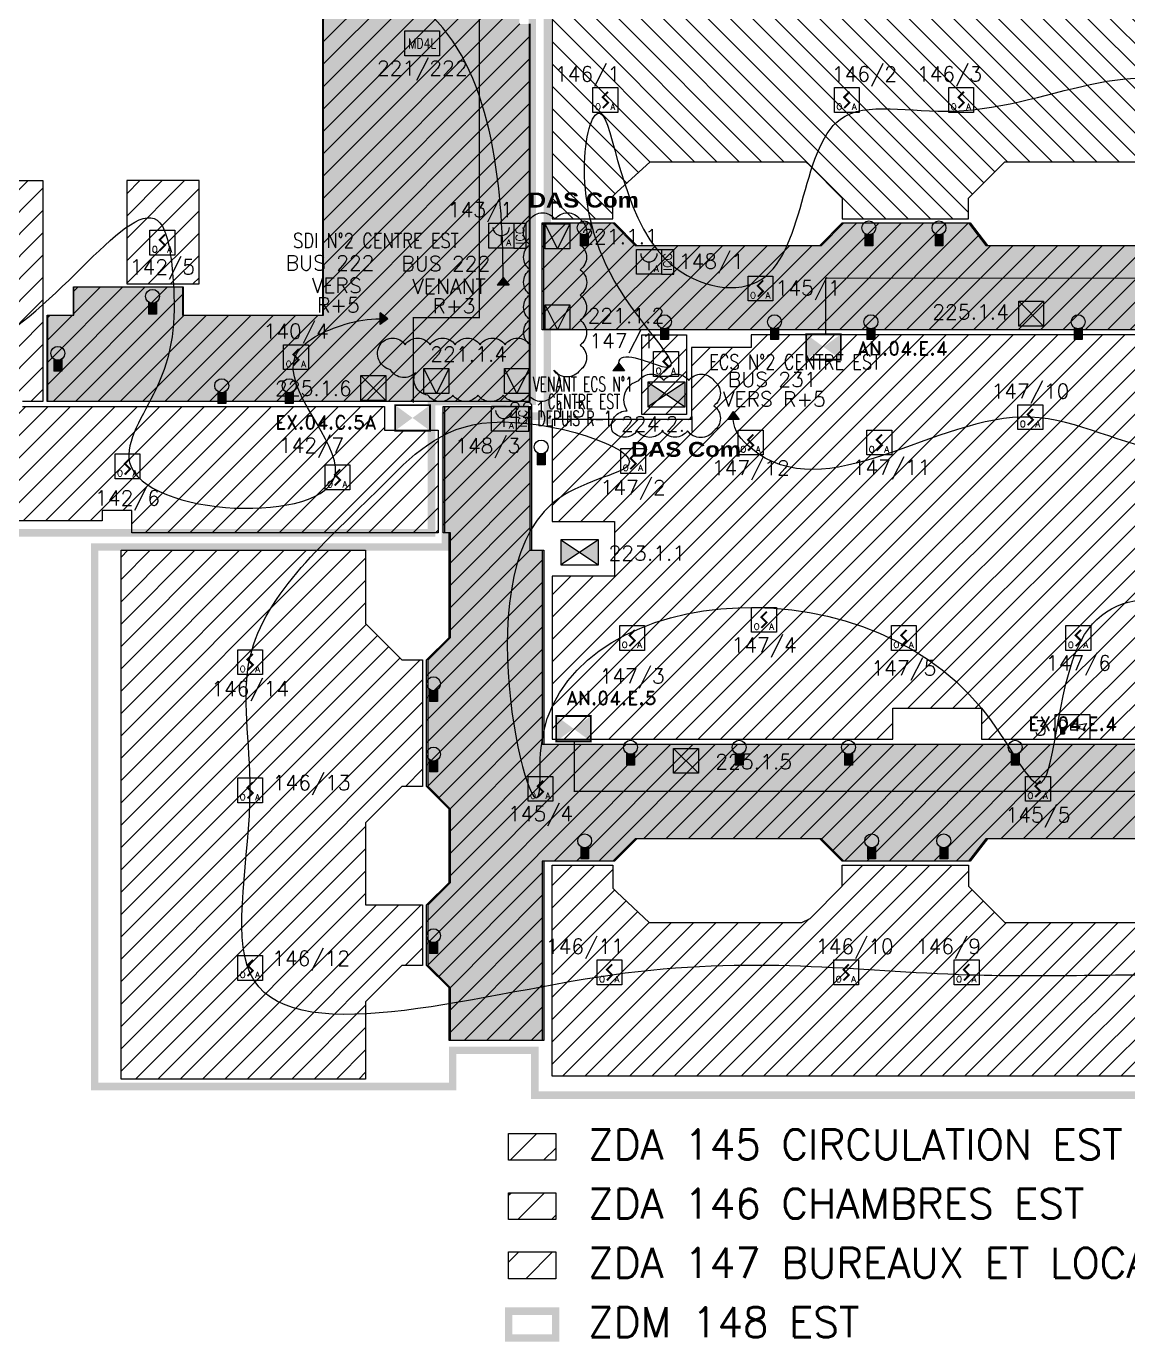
# Model space of a CAD drawing. Header units: millimetres. Extents: x 151.8 to 229.6, y -5.1 to 75.2.
# Drawn here: x 171.89 to 194.03, y -5.13 to 21.3 of the extents above; entities that cross this region are included whole.
import ezdxf
from ezdxf.enums import TextEntityAlignment as Align

# ---------------------------------------------------------------- set-up
doc = ezdxf.new("R2010")
doc.units = ezdxf.units.MM
doc.linetypes.add('CONTINU', pattern=[0])
doc.linetypes.add('SLD', pattern=[0])
for name, color, linetype in [('ATEIS MISE EN SECURITE', 7, 'Continuous'), ('ATEIS ZONES MES', 7, 'Continuous'), ('JCC-ADRESSAGE', 6, 'Continuous'), ('JCC-ALARME GENERALE SELECTIVE', 3, 'Continuous'), ('JCC-CCF', 6, 'Continuous'), ('JCC-DECLENCHEUR MANUEL AVEC ISOLATEUR', 5, 'Continuous'), ('JCC-ELEMENT DEPORTE_4 L DAS', 1, 'Continuous'), ('JCC-FILERIE SDI', 6, 'Continuous'), ('JCC-INDICATEUR ACTION', 1, 'Continuous'), ('JCC-LOCAUX', 4, 'Continuous'), ('JCC-OPTIQUE_A', 1, 'Continuous'), ('JCC-REPETITEUR ALARME', 1, 'Continuous'), ('JCC-UAE-SDI', 7, 'Continuous'), ('JCC-VENTOUSE_PCF', 1, 'Continuous'), ('JCC-ZONING ZDA-ZDM', 5, 'Continuous')]:
    doc.layers.add(name, color=color, linetype=linetype)
doc.layers.add('JCC-MD4L', color=1, linetype='Continuous', lineweight=0)
doc.styles.add('ARIAL', font='')
doc.styles.add('HELVL', font='ROMAND.SHX')
doc.styles.add('LOCAUX', font='romans.shx', dxfattribs={"width": 0.75})
doc.styles.get("Standard").update_dxf_attribs({"font": 'romans.shx'})
doc.styles.add('TEXTE', font='romans.shx')
doc.styles.get('ARIAL').set_extended_font_data('Arial Black')
pattern_1 = [(45, (160.01147, 0), (-0.2245064, 0.2245064), [])]
pattern_2 = [(45, (136.99596, -38.6905), (-0.3367596, 0.3367596), [])]

# ---------------------------------------------------------------- blocks, each defined once
blk = doc.blocks.new('optique_a')
at = {"layer": 'JCC-OPTIQUE_A', "color": 0}
blk.add_lwpolyline([(-2.5, 2.5), (2.5, 2.5), (2.5, -2.5), (-2.5, -2.5)], close=True, dxfattribs=at)
at = {"layer": 'JCC-OPTIQUE_A', "color": 0, "const_width": 0.385}
blk.add_lwpolyline([(0.54, 1.63), (-0.54, 0.54), (0.54, -0.54), (-0.54, -1.63)], dxfattribs=at)
at = {"layer": 'JCC-ADRESSAGE', "style": 'TEXTE'}
blk.add_attdef('ADRESSE', text='', height=3, dxfattribs=at).set_placement((0, 5), align=Align.MIDDLE)
at = {"layer": 'JCC-LOCAUX', "style": 'LOCAUX', "width": 0.85, "flags": 8}
for p in [(0, 13.75), (0, 11.25), (0, 8.75)]:
    blk.add_attdef('PIECE', text='', height=1.75, dxfattribs=at).set_placement(p, align=Align.MIDDLE)
at = {"layer": 'JCC-OPTIQUE_A', "color": 0}
for s, p in [('O', (-1.5, -2)), ('A', (1.5, -2))]:
    blk.add_text(s, height=1.25, dxfattribs=at).set_placement(p, align=Align.CENTER)
blk = doc.blocks.new('alarme générale selective')
at = {"layer": 'JCC-ALARME GENERALE SELECTIVE', "color": 0}
for p, q in [((2.5, -2.5), (-2.5, 2.5)), ((-2.5, -2.5), (2.5, 2.5))]:
    blk.add_line(p, q, dxfattribs=at)
blk.add_lwpolyline([(-2.5, 2.5), (2.5, 2.5), (2.5, -2.5), (-2.5, -2.5)], close=True, dxfattribs=at)
at = {"layer": 'JCC-ADRESSAGE', "style": 'TEXTE'}
blk.add_attdef('ADRESSE', text='', height=3, dxfattribs=at).set_placement((0, 5), align=Align.MIDDLE)
at = {"layer": 'JCC-LOCAUX', "style": 'LOCAUX', "width": 0.85, "flags": 8}
for p in [(0, 13.75), (0, 11.25), (0, 8.75)]:
    blk.add_attdef('PIECE', text='', height=1.75, dxfattribs=at).set_placement(p, align=Align.MIDDLE)
blk = doc.blocks.new('déclencheur manuel avec isolateur')
at = {"layer": 'JCC-DECLENCHEUR MANUEL AVEC ISOLATEUR', "color": 0}
for p, q in [((2.5, 2.5), (5.02, 2.5)), ((5.02, -2.5), (5.02, 2.5)), ((0, 0), (0, -1.66)), ((2.5, -2.5), (5.02, -2.5))]:
    blk.add_line(p, q, dxfattribs=at)
blk.add_lwpolyline([(-2.5, 2.5), (2.5, 2.5), (2.5, -2.5), (-2.5, -2.5)], close=True, dxfattribs=at)
blk.add_arc((0, 1.66), 1.66, 180, 0, dxfattribs=at)
at = {"layer": 'JCC-ADRESSAGE', "style": 'TEXTE'}
blk.add_attdef('ADRESSE', text='', height=3, dxfattribs=at).set_placement((0, 5), align=Align.MIDDLE)
at = {"layer": 'JCC-DECLENCHEUR MANUEL AVEC ISOLATEUR', "color": 0}
blk.add_text('ICC', height=1.668, rotation=90, dxfattribs=at).set_placement((3.76, 0), align=Align.MIDDLE_CENTER)
blk.add_text('A', height=1.25, dxfattribs=at).set_placement((1.5, -2), align=Align.CENTER)
at = {"layer": 'JCC-LOCAUX', "style": 'LOCAUX', "width": 0.85, "flags": 8}
for p in [(0, 13.75), (0, 11.25), (0, 8.75)]:
    blk.add_attdef('PIECE', text='', height=1.75, dxfattribs=at).set_placement(p, align=Align.MIDDLE)
blk = doc.blocks.new('clapet coupe feu_Réarm élect')
at = {"layer": 'JCC-CCF'}
h = blk.add_hatch(color=0, dxfattribs=at)
h.paths.add_polyline_path([(-3.76, 2.5), (-3.76, -2.5), (0, 0)])
h.paths.add_polyline_path([(3.76, 2.5), (0, 0), (3.76, -2.5)])
at = {"layer": 'JCC-CCF', "color": 0}
for p, q in [((3.76, 2.5), (-3.76, -2.5)), ((-3.76, 2.5), (3.76, -2.5))]:
    blk.add_line(p, q, dxfattribs=at)
blk.add_lwpolyline([(3.76, 2.5), (-3.76, 2.5), (-3.76, -2.5), (3.76, -2.5)], close=True, dxfattribs=at)
at = {"layer": 'JCC-ADRESSAGE', "style": 'TEXTE'}
blk.add_attdef('ADRESSE', text='', height=3, dxfattribs=at).set_placement((0, 5), align=Align.MIDDLE)
at = {"layer": 'JCC-LOCAUX', "style": 'LOCAUX', "width": 0.85, "flags": 8}
for p in [(0, 13.75), (0, 11.25), (0, 8.75)]:
    blk.add_attdef('PIECE', text='', height=1.75, dxfattribs=at).set_placement(p, align=Align.MIDDLE)
blk = doc.blocks.new('ventouse PCF')
at = {"layer": 'JCC-VENTOUSE_PCF'}
blk.add_hatch(color=0, dxfattribs=at).paths.add_polyline_path([(0, -2.5), (2.5, 2.5), (-2.5, 2.5)])
at = {"layer": 'JCC-VENTOUSE_PCF', "color": 0}
for p, q in [((0, -2.5), (-2.5, 2.5)), ((2.5, 2.5), (0, -2.5))]:
    blk.add_line(p, q, dxfattribs=at)
blk.add_lwpolyline([(-2.5, 2.5), (2.5, 2.5), (2.5, -2.5), (-2.5, -2.5)], close=True, dxfattribs=at)
at = {"layer": 'JCC-ADRESSAGE', "style": 'TEXTE'}
blk.add_attdef('ADRESSE', text='', height=3, dxfattribs=at).set_placement((0, 5), align=Align.MIDDLE)
at = {"layer": 'JCC-LOCAUX', "style": 'LOCAUX', "width": 0.85, "flags": 8}
for p in [(0, 13.75), (0, 11.25), (0, 8.75)]:
    blk.add_attdef('PIECE', text='', height=1.75, dxfattribs=at).set_placement(p, align=Align.MIDDLE)
blk = doc.blocks.new('indicateur action')
at = {"layer": 'JCC-INDICATEUR ACTION'}
blk.add_hatch(color=0, dxfattribs=at).paths.add_polyline_path([(0.8, -0.05, -0.315344), (-0.8, -0.05), (-0.8, -2.5), (0.8, -2.5)])
at = {"layer": 'JCC-INDICATEUR ACTION', "color": 0}
for p, q in [((-0.8, -0.05), (-0.8, -2.5)), ((0.8, -2.5), (-0.8, -2.5)), ((0.8, -0.05), (0.8, -2.5))]:
    blk.add_line(p, q, dxfattribs=at)
blk.add_circle((0, 1.1), 1.4, dxfattribs=at)
at = {"layer": 'JCC-ADRESSAGE', "style": 'TEXTE'}
blk.add_attdef('ADRESSE', text='', height=3, dxfattribs=at).set_placement((0, 5), align=Align.MIDDLE)
at = {"layer": 'JCC-LOCAUX', "lineweight": 0, "style": 'LOCAUX', "width": 0.75, "flags": 8}
for p in [(0, 13.75), (0, 11.25), (0, 8.75)]:
    blk.add_attdef('PIECE', text='', height=1.75, dxfattribs=at).set_placement(p, align=Align.MIDDLE)
blk = doc.blocks.new('répétiteur alarme')
at = {"layer": 'JCC-REPETITEUR ALARME'}
blk.add_hatch(color=0, dxfattribs=at).paths.add_polyline_path([(-1.6, -0.09, -0.267949), (-2.4, -0.09), (-2.4, -1.4), (-1.6, -1.4)])
at = {"layer": 'JCC-REPETITEUR ALARME', "color": 0}
for p, q in [((0.94, 0.32), (2.8, 0.65)), ((2.8, 0.65), (2.15, -0.53)), ((-2.4, -0.09), (-2.4, -1.4)), ((-2.4, -1.4), (-1.6, -1.4)), ((-1.6, -0.09), (-1.6, -1.4)), ((2.15, -0.53), (0.94, -0.32))]:
    blk.add_line(p, q, dxfattribs=at)
for points in [[(-3.5, 2.5), (3.5, 2.5), (3.5, -2.5), (-3.5, -2.5)], [(-0.34, 0.64), (0.94, 0.64), (0.94, -0.64), (-0.34, -0.64)]]:
    blk.add_lwpolyline(points, close=True, dxfattribs=at)
blk.add_circle((-2, 0.6), 0.8, dxfattribs=at)
at = {"layer": 'JCC-ADRESSAGE', "style": 'TEXTE'}
blk.add_attdef('ADRESSE', text='', height=3, dxfattribs=at).set_placement((0, 5), align=Align.MIDDLE)
at = {"layer": 'JCC-LOCAUX', "style": 'LOCAUX', "width": 0.85, "flags": 8}
for p in [(0, 13.75), (0, 11.25), (0, 8.75)]:
    blk.add_attdef('PIECE', text='', height=1.75, dxfattribs=at).set_placement(p, align=Align.MIDDLE)
blk = doc.blocks.new('MD4L')
at = {"layer": 'JCC-ELEMENT DEPORTE_4 L DAS', "color": 0}
blk.add_lwpolyline([(-3.5, 2.5), (3.5, 2.5), (3.5, -2.5), (-3.5, -2.5)], close=True, dxfattribs=at)
at = {"layer": 'JCC-ADRESSAGE', "style": 'TEXTE'}
blk.add_attdef('ADRESSE', text='', height=3, dxfattribs=at).set_placement((0, 5), align=Align.MIDDLE)
at = {"layer": 'JCC-ELEMENT DEPORTE_4 L DAS', "color": 0, "width": 0.8}
blk.add_text('MD4L', height=2, dxfattribs=at).set_placement((0, 0), align=Align.MIDDLE_CENTER)
blk = doc.blocks.new("VOLETS D'AMENEE D'AIR DESENFUMAGE")
at = {"color": 3, "linetype": 'SLD', "const_width": 0.373}
blk.add_lwpolyline([(0, 5.12), (0, 0), (6.97, 0), (6.97, 5.12)], close=True, dxfattribs=at)
at = {"color": 3, "linetype": 'SLD'}
blk.add_solid([(0, 5.12), (0, 0), (6.97, 0), (6.97, 5.12)], dxfattribs=at)
blk = doc.blocks.new("VOLETS D'EXTRACTION DE DESENFUMAGE")
at = {"color": 1, "linetype": 'SLD', "const_width": 0.373}
blk.add_lwpolyline([(0, 5.12), (0, 0), (6.97, 0), (6.97, 5.12)], close=True, dxfattribs=at)
at = {"color": 1, "linetype": 'SLD'}
blk.add_solid([(0, 5.12), (0, 0), (6.97, 0), (6.97, 5.12)], dxfattribs=at)

msp = doc.modelspace()

# ---------------------------------------------------------------- hatches: boundary and pattern name
at = {"layer": 'ATEIS ZONES MES'}
h = msp.add_hatch(dxfattribs=at)
h.set_pattern_fill('DOTS', color=1, scale=0.1, style=0)
h.set_pattern_definition([(0, (187.08131, 0), (0.079375, 0.15875), [0, -0.15875])])
h.paths.add_polyline_path([(165.66, 24.831), (167.4, 24.831), (167.4, 24.827), (167.5, 24.827), (167.5, 25.2), (170.92, 25.2), (175.194, 25.2), (175.194, 25.45), (176.744, 25.45), (177.318, 25.45), (181.425, 25.45), (181.425, 25.25), (181.9, 25.25), (181.9, 25.375), (181.972, 25.375), (181.97, 22.05), (181.8, 22.05), (181.8, 21.35), (182, 21.35), (182, 16.775), (182, 13.765), (172.31, 13.765), (172.31, 15.5), (172.835, 15.5), (172.835, 16.065), (175.027, 16.065), (175.03, 16.065), (175.03, 15.5), (177.85, 15.5), (177.85, 21.6), (167.35, 21.6), (167.364, 18.351), (167.364, 17.969), (167.864, 17.969), (167.864, 16.544), (165.314, 16.544), (165.314, 18.22), (165.674, 18.22)])
h = msp.add_hatch(dxfattribs=at)
h.set_pattern_fill('DOTS', color=3, scale=0.1, style=0)
h.set_pattern_definition([(0, (106.55161, 0), (0.079375, 0.15875), [0, -0.15875])])
h.paths.add_polyline_path([(202.094, 18.145), (202.024, 18.145), (202.024, 10.784), (204.387, 10.785), (204.387, 9.105), (204.387, 9.075), (204.227, 9.075), (203.764, 8.575), (202.094, 8.575), (202.094, 4.575), (200.494, 4.575), (200.494, 4.975), (198.513, 4.975), (198.063, 4.525), (195.524, 4.525), (195.074, 4.975), (191.214, 4.975), (190.864, 4.525), (188.324, 4.525), (187.874, 4.975), (184.164, 4.975), (183.714, 4.525), (182.294, 4.525), (182.294, 0.925), (180.419, 0.925), (180.419, 1.98), (179.969, 2.43), (179.969, 3.65), (180.419, 4.1), (180.419, 5.575), (179.969, 6.03), (179.969, 8.57), (180.419, 9.02), (180.419, 11.125), (180.304, 11.125), (180.304, 13.665), (182.044, 13.665), (182.044, 10.775), (182.294, 10.775), (182.294, 6.875), (200.044, 6.875), (200.044, 15.2), (182.294, 15.2), (182.294, 17.35), (183.714, 17.35), (184.164, 16.9), (187.874, 16.9), (188.324, 17.35), (190.864, 17.35), (191.214, 16.9), (195.074, 16.9), (195.524, 17.35), (198.064, 17.35), (198.514, 16.9), (200.394, 16.9), (200.394, 20.325), (200.494, 20.325), (200.494, 20.775), (202.094, 20.775)])
at = {"layer": 'JCC-FILERIE SDI'}
for color, points in [(3, [(181.474, 16.256), (181.356, 16.1), (181.592, 16.1)]), (3, [(179.156, 15.425), (179, 15.543), (179, 15.307)]), (5, [(183.798, 14.533), (183.68, 14.377), (183.916, 14.377)]), (5, [(186.101, 13.559), (185.983, 13.402), (186.219, 13.402)])]:
    msp.add_hatch(color=color, dxfattribs=at).paths.add_polyline_path(points)
at = {"layer": 'JCC-ZONING ZDA-ZDM'}
h = msp.add_hatch(dxfattribs=at)
h.set_pattern_fill('ANSI31', color=201, scale=0.1, style=0)
h.set_pattern_definition(pattern_1)
edge = h.paths.add_edge_path()
edge.add_line((160.516, 25.376), (160.561, 25.376))
edge.add_line((160.561, 25.376), (160.561, 25.25))
edge.add_line((160.561, 25.25), (161.061, 25.25))
edge.add_line((161.061, 25.25), (161.061, 25.45))
edge.add_line((161.061, 25.45), (165.571, 25.45))
edge.add_line((165.571, 25.45), (165.571, 23.03))
edge.add_line((165.571, 23.03), (165.091, 23.03))
edge.add_line((165.091, 23.03), (165.091, 21.85))
edge.add_line((165.091, 21.85), (165.191, 21.85))
edge.add_line((165.191, 21.85), (165.191, 21.035))
edge.add_line((165.191, 21.035), (165.571, 21.035))
edge.add_line((165.571, 21.035), (165.571, 18.22))
edge.add_line((165.571, 18.22), (165.214, 18.22))
edge.add_line((165.214, 18.22), (165.214, 16.444))
edge.add_line((165.214, 16.444), (167.964, 16.444))
edge.add_line((167.964, 16.444), (167.961, 18.2))
edge.add_line((167.961, 18.2), (172.222, 18.2))
edge.add_line((172.222, 18.2), (172.222, 13.765))
edge.add_line((172.222, 13.765), (171.811, 13.765))
edge.add_line((171.811, 13.765), (171.811, 13.665))
edge.add_line((171.811, 13.665), (179.091, 13.665))
edge.add_line((179.091, 13.665), (179.091, 13.185))
edge.add_line((179.091, 13.185), (180.171, 13.185))
edge.add_line((180.171, 13.185), (180.171, 11.125))
edge.add_line((180.171, 11.125), (174.012, 11.125))
edge.add_line((174.012, 11.125), (174.012, 11.129))
edge.add_line((174.012, 11.129), (174.012, 11.575))
edge.add_line((174.012, 11.575), (173.411, 11.575))
edge.add_line((173.411, 11.575), (173.411, 11.363))
edge.add_line((173.411, 11.363), (166.411, 11.363))
edge.add_line((166.411, 11.363), (166.411, 11.65))
edge.add_line((166.411, 11.65), (166.211, 11.65))
edge.add_line((166.211, 11.65), (166.165, 11.65))
edge.add_line((166.165, 11.65), (164.462, 11.65))
edge.add_line((164.462, 11.65), (164.462, 11.25))
edge.add_line((164.462, 11.25), (160.516, 11.25))
edge.add_line((160.516, 11.25), (160.516, 25.376))
h = msp.add_hatch(dxfattribs=at)
h.set_pattern_fill('ANSI31', color=113, scale=0.1, style=0)
h.set_pattern_definition(pattern_1)
h.paths.add_polyline_path([(165.671, 24.831), (167.411, 24.831), (167.411, 24.827), (167.511, 24.827), (167.511, 25.2), (170.931, 25.2), (175.206, 25.2), (175.206, 25.45), (176.756, 25.45), (177.329, 25.45), (181.436, 25.45), (181.436, 25.25), (181.911, 25.25), (181.911, 25.375), (181.984, 25.375), (181.981, 22.05), (181.811, 22.05), (181.811, 21.35), (182.011, 21.35), (182.011, 16.775), (182.011, 13.765), (172.322, 13.765), (172.322, 15.5), (172.847, 15.5), (172.847, 16.065), (175.039, 16.065), (175.041, 16.065), (175.041, 15.5), (177.861, 15.5), (177.861, 21.6), (167.361, 21.6), (167.364, 17.969), (167.864, 17.969), (167.864, 16.544), (165.314, 16.544), (165.314, 18.22), (165.674, 18.22)])
h = msp.add_hatch(dxfattribs=at)
h.set_pattern_fill('ANSI31', color=174, scale=0.1, angle=180, style=0)
h.set_pattern_definition([(315, (160.02695, 21.875), (-0.2245064, -0.2245064), [])])
h.paths.add_polyline_path([(182.521, 17.43), (183.681, 17.43), (183.681, 17.888), (183.763, 17.97), (184.427, 18.58), (187.562, 18.58), (187.644, 18.498), (188.292, 17.85), (188.292, 17.43), (190.831, 17.43), (190.831, 17.85), (191.561, 18.58), (194.762, 18.58), (195.492, 17.85), (195.492, 17.43), (198.031, 17.43), (198.031, 17.85), (198.761, 18.58), (200.261, 18.58), (200.261, 21.67), (182.461, 21.67), (182.461, 17.43)])
h = msp.add_hatch(dxfattribs=at)
h.set_pattern_fill('ANSI31', color=11, scale=0.1, style=0)
h.set_pattern_definition(pattern_1)
h.paths.add_polyline_path([(202.061, 18.145), (201.991, 18.145), (201.991, 10.784), (204.355, 10.785), (204.355, 9.105), (204.355, 9.075), (204.195, 9.075), (203.731, 8.575), (202.061, 8.575), (202.061, 4.575), (200.461, 4.575), (200.461, 4.975), (198.481, 4.975), (198.031, 4.525), (195.492, 4.525), (195.042, 4.975), (191.181, 4.975), (190.831, 4.525), (188.292, 4.525), (187.842, 4.975), (184.131, 4.975), (183.681, 4.525), (182.262, 4.525), (182.261, 0.925), (180.386, 0.925), (180.386, 1.98), (179.936, 2.43), (179.936, 3.65), (180.386, 4.1), (180.386, 5.575), (179.936, 6.03), (179.936, 8.57), (180.386, 9.02), (180.386, 11.125), (180.271, 11.125), (180.271, 13.665), (182.011, 13.665), (182.011, 10.775), (182.261, 10.775), (182.261, 6.875), (200.012, 6.875), (200.012, 15.2), (182.261, 15.2), (182.261, 17.35), (183.681, 17.35), (184.131, 16.9), (187.842, 16.9), (188.292, 17.35), (190.831, 17.35), (191.181, 16.9), (195.042, 16.9), (195.492, 17.35), (198.031, 17.35), (198.481, 16.9), (200.361, 16.9), (200.361, 20.325), (200.461, 20.325), (200.461, 20.775), (202.061, 20.775)])
h = msp.add_hatch(dxfattribs=at)
h.set_pattern_fill('ANSI31', color=201, scale=0.1, style=0)
h.set_pattern_definition(pattern_1)
h.paths.add_polyline_path([(173.906, 16.125), (175.361, 16.125), (175.361, 18.2), (173.906, 18.2)])
h = msp.add_hatch(dxfattribs=at)
h.set_pattern_fill('ANSI31', color=3, scale=0.1, style=0)
h.set_pattern_definition(pattern_1)
h.paths.add_polyline_path([(182.461, 6.975), (189.311, 6.975), (189.311, 7.6), (191.091, 7.6), (191.091, 6.975), (194.812, 6.975), (194.812, 7.555), (196.511, 7.555), (196.511, 7.6), (197.011, 7.6), (197.011, 6.975), (199.912, 6.975), (199.912, 15.1), (197.411, 15.1), (197.411, 11.35), (195.911, 11.35), (195.911, 15.1), (186.461, 15.1), (186.461, 14.85), (185.261, 14.85), (185.261, 13.4), (182.461, 13.4), (182.461, 11.35), (183.711, 11.35), (183.711, 11.25), (183.711, 10.25), (182.461, 10.25)])
h = msp.add_hatch(dxfattribs=at)
h.set_pattern_fill('ANSI31', color=3, scale=0.1, style=0)
h.set_pattern_definition(pattern_1)
h.paths.add_polyline_path([(185.161, 15.1), (185.161, 13.5), (184.262, 13.5), (184.262, 15.1)])
h = msp.add_hatch(dxfattribs=at)
h.set_pattern_fill('ANSI31', color=174, scale=0.1, style=0)
h.set_pattern_definition(pattern_1)
h.paths.add_polyline_path([(173.792, 10.775), (178.706, 10.775), (178.706, 9.3), (179.436, 8.57), (179.856, 8.57), (179.856, 6.03), (179.436, 6.03), (179.354, 5.948), (178.706, 5.3), (178.706, 3.75), (178.706, 3.65), (179.856, 3.65), (179.856, 2.43), (179.436, 2.43), (178.706, 1.7), (178.706, 0.15), (173.792, 0.15)])
h = msp.add_hatch(dxfattribs=at)
h.set_pattern_fill('ANSI31', color=174, scale=0.1, style=0)
h.set_pattern_definition(pattern_1)
h.paths.add_polyline_path([(182.505, 4.445), (183.681, 4.445), (183.681, 3.987), (183.763, 3.905), (184.411, 3.295), (187.481, 3.295), (187.644, 3.377), (188.292, 4.025), (188.292, 4.445), (190.831, 4.445), (190.831, 4.025), (191.561, 3.295), (194.762, 3.295), (195.492, 4.025), (195.492, 4.445), (198.031, 4.445), (198.031, 4.025), (198.761, 3.295), (200.261, 3.295), (200.262, 0.205), (182.461, 0.205), (182.462, 4.445)])
h = msp.add_hatch(dxfattribs=at)
h.set_pattern_fill('ANSI31', color=11, scale=0.15, style=0)
h.set_pattern_definition(pattern_2)
h.paths.add_polyline_path([(181.585, -0.944), (182.531, -0.944), (182.531, -1.482), (181.585, -1.482)])
h = msp.add_hatch(dxfattribs=at)
h.set_pattern_fill('ANSI31', color=184, scale=0.15, style=0)
h.set_pattern_definition(pattern_2)
h.paths.add_polyline_path([(181.585, -2.135), (182.531, -2.135), (182.531, -2.672), (181.585, -2.672)])
h = msp.add_hatch(dxfattribs=at)
h.set_pattern_fill('ANSI31', color=3, scale=0.15, style=0)
h.set_pattern_definition(pattern_2)
h.paths.add_polyline_path([(181.585, -3.325), (182.531, -3.325), (182.531, -3.862), (181.585, -3.862)])

# ---------------------------------------------------------------- linework, layer by layer
at = {"layer": 'ATEIS MISE EN SECURITE', "color": 3, "linetype": 'CONTINU', "const_width": 0.025}
for points in [[(181.403, 23.537), (180.997, 23.537), (180.997, 15.446), (179.667, 15.446), (179.667, 13.742)], [(187.956, 15.107), (187.956, 16.241), (200.725, 16.241), (200.725, 17.94), (204.004, 17.94)], [(194.358, 6.929), (194.358, 5.928), (182.905, 5.928), (182.905, 6.92)]]:
    msp.add_lwpolyline(points, dxfattribs=at)
at = {"layer": 'ATEIS ZONES MES', "color": 1}
msp.add_lwpolyline([(182, 21.35), (182, 16.775), (182, 13.765), (172.31, 13.765), (172.31, 15.5), (172.835, 15.5), (172.835, 16.065), (175.027, 16.065), (175.03, 16.065), (175.03, 15.5), (177.85, 15.5), (177.85, 21.6)], dxfattribs=at)
at = {"layer": 'ATEIS ZONES MES', "color": 3}
for points in [[(200.044, 15.2), (182.294, 15.2), (182.294, 17.35), (183.714, 17.35), (184.164, 16.9), (187.874, 16.9), (188.324, 17.35), (190.864, 17.35), (191.214, 16.9), (195.074, 16.9)], [(195.074, 4.975), (191.214, 4.975), (190.864, 4.525), (188.324, 4.525), (187.874, 4.975), (184.164, 4.975), (183.714, 4.525), (182.294, 4.525), (182.294, 0.925), (180.419, 0.925), (180.419, 1.98), (179.969, 2.43), (179.969, 3.65), (180.419, 4.1), (180.419, 5.575), (179.969, 6.03), (179.969, 8.57), (180.419, 9.02), (180.419, 11.125), (180.304, 11.125), (180.304, 13.665), (182.044, 13.665), (182.044, 10.775), (182.294, 10.775), (182.294, 6.875), (200.044, 6.875)]]:
    msp.add_lwpolyline(points, dxfattribs=at)
at = {"layer": 'JCC-CCF'}
for points in [[(179.002, 14.904, -0.520567), (179.504, 14.904, -0.520567), (180.006, 14.904, -0.520567), (180.509, 14.904, -0.520567), (181.011, 14.904, -0.520567), (181.514, 14.904, -0.520567), (182.016, 14.904, -0.520567), (182.016, 15.406, -0.520567), (182.016, 15.908, -0.520567), (182.016, 16.41, -0.520567), (182.016, 16.912, -0.520567), (182.016, 17.423, -0.520567), (182.518, 17.423, -0.520567), (183.021, 17.423, -0.520567), (183.021, 16.912, -0.520567), (183.021, 16.41, -0.520567), (183.021, 15.899, -0.520567), (183.021, 15.397, -0.520567), (183.021, 14.895, -0.520567), (183.021, 14.393, -0.520567), (182.491, 14.393, -0.520567), (182.491, 13.891, -0.520567), (181.989, 13.891, -0.520567), (181.477, 13.891, -0.520567), (180.966, 13.891, -0.520567), (180.463, 13.891, -0.520567), (179.961, 13.891, -0.520567), (179.714, 14.347, -0.520567), (179.212, 14.402, -0.520567)], [(184.201, 14.182, -0.520567), (184.704, 14.182, -0.520567), (185.207, 14.182, -0.520567), (185.71, 14.182, -0.520567), (185.71, 13.676, -0.520567), (185.71, 13.174, -0.520567), (185.181, 13.174, -0.520567), (184.678, 13.174, -0.520567), (184.168, 13.174, -0.520567), (183.666, 13.174, -0.520567), (183.97, 13.574, -0.520567)]]:
    msp.add_lwpolyline(points, format="xyb", close=True, dxfattribs=at)
at = {"layer": 'JCC-FILERIE SDI', "color": 3}
for p, q in [((181.474, 16.256), (181.356, 16.1)), ((181.474, 16.256), (181.356, 16.1)), ((181.474, 16.256), (181.592, 16.1)), ((181.474, 16.256), (181.592, 16.1)), ((181.592, 16.1), (181.356, 16.1)), ((181.592, 16.1), (181.356, 16.1)), ((179, 15.307), (179, 15.543)), ((179.156, 15.425), (179, 15.543)), ((179, 15.307), (179, 15.543)), ((179.156, 15.425), (179, 15.543)), ((179.156, 15.425), (179, 15.307)), ((179.156, 15.425), (179, 15.307))]:
    msp.add_line(p, q, dxfattribs=at)
at = {"layer": 'JCC-FILERIE SDI', "color": 5}
for p, q in [((183.798, 14.533), (183.68, 14.377)), ((183.798, 14.533), (183.68, 14.377)), ((183.916, 14.377), (183.68, 14.377)), ((183.916, 14.377), (183.68, 14.377)), ((183.798, 14.533), (183.916, 14.377)), ((183.798, 14.533), (183.916, 14.377)), ((186.101, 13.559), (185.983, 13.402)), ((186.101, 13.559), (185.983, 13.402)), ((186.101, 13.559), (186.219, 13.402)), ((186.101, 13.559), (186.219, 13.402)), ((186.219, 13.402), (185.983, 13.402)), ((186.219, 13.402), (185.983, 13.402))]:
    msp.add_line(p, q, dxfattribs=at)
at = {"layer": 'JCC-FILERIE SDI', "color": 3, "start_tangent": (0, 1), "end_tangent": (1, 0)}
msp.add_spline([(181.474, 16.256), (179.919, 21.614), (176.417, 22.445), (174.119, 22.685), (172.86, 24.691), (168.234, 22.76), (164.841, 23.866), (162.718, 23.757), (163.178, 22.773), (163.688, 21.85), (163.774, 21.25), (163.593, 20.105), (163.375, 16.081), (162.878, 14.594), (166.766, 13.805), (169.042, 14.572), (171.121, 14.922), (174.623, 17.284), (174.842, 16.19), (174.491, 14.003), (173.966, 12.538), (178.102, 12.319), (177.293, 14.659), (178.299, 15.315), (179, 15.425)], degree=3, dxfattribs=at)
at = {"layer": 'JCC-FILERIE SDI', "color": 5, "start_tangent": (0, 1), "end_tangent": (0, 1)}
msp.add_spline([(183.798, 14.533), (184.665, 14.469), (183.709, 16.191), (183.431, 19.551), (184.729, 16.632), (186.584, 16.168), (188.253, 19.435), (190.548, 19.597), (195.579, 19.597), (196.553, 16.122), (197.874, 19.551), (201.004, 17.419), (201.425, 13.542), (202.352, 10.553), (203.536, 6.054), (197.717, 2.255), (195.816, 2.231), (190.846, 2.238), (183.668, 2.238), (176.389, 2.273), (176.389, 5.95), (176.389, 8.634), (178.999, 12.027), (181.239, 13.344), (183.996, 12.489), (182.461, 11.712), (182.211, 6.003), (182.236, 6.805), (191.091, 7.6), (192.225, 6.089), (193.091, 8.957), (197.292, 8.95), (201.164, 7.467), (198.783, 12.754), (194.869, 12.76), (192.072, 13.449), (186.451, 12.829), (186.101, 13.402)], degree=3, dxfattribs=at)
at = {"layer": 'JCC-ZONING ZDA-ZDM', "color": 17, "const_width": 0.15}
msp.add_lwpolyline([(182.211, 25.283), (182.392, 25.283), (182.392, 22.225), (182.061, 22.225), (182.061, 13.765), (180.033, 13.761), (180.033, 11.125), (159.986, 11.125), (159.986, 25.3), (165.271, 25.3), (165.271, 24.64), (167.58, 24.64), (167.58, 25.067), (175.056, 25.057), (175.097, 25.057), (175.097, 25.283), (182.392, 25.283)], dxfattribs=at)
at = {"layer": 'JCC-ZONING ZDA-ZDM', "color": 1, "const_width": 0.15}
msp.add_lwpolyline([(182.361, 22.05), (182.361, 13.318), (182.361, 13.469), (180.311, 13.469), (180.311, 10.84), (173.261, 10.84), (173.261, 0), (180.461, 0), (180.461, 0.725), (182.111, 0.725), (182.111, -0.175), (200.311, -0.175)], dxfattribs=at)
at = {"layer": 'JCC-ZONING ZDA-ZDM', "color": 113}
msp.add_lwpolyline([(182.011, 21.35), (182.011, 16.775), (182.011, 13.765), (172.322, 13.765), (172.322, 15.5), (172.847, 15.5), (172.847, 16.065), (175.039, 16.065), (175.041, 16.065), (175.041, 15.5), (177.861, 15.5), (177.861, 21.6)], dxfattribs=at)
at = {"layer": 'JCC-ZONING ZDA-ZDM', "color": 174}
for points in [[(182.521, 17.43), (183.681, 17.43), (183.681, 17.888), (183.763, 17.97), (184.427, 18.58), (187.562, 18.58), (187.644, 18.498), (188.292, 17.85), (188.292, 17.43), (190.831, 17.43), (190.831, 17.85), (191.561, 18.58), (194.762, 18.58), (195.492, 17.85), (195.492, 17.43), (198.031, 17.43), (198.031, 17.85), (198.761, 18.58), (200.261, 18.58), (200.261, 21.67), (182.461, 21.67), (182.461, 17.43), (182.521, 17.43)], [(173.792, 10.775), (178.706, 10.775), (178.706, 9.3), (179.436, 8.57), (179.856, 8.57), (179.856, 6.03), (179.436, 6.03), (179.354, 5.948), (178.706, 5.3), (178.706, 3.75), (178.706, 3.65), (179.856, 3.65), (179.856, 2.43), (179.436, 2.43), (178.706, 1.7), (178.706, 0.15), (173.792, 0.15), (173.792, 10.775)], [(182.505, 4.445), (183.681, 4.445), (183.681, 3.987), (183.763, 3.905), (184.411, 3.295), (187.481, 3.295), (187.644, 3.377), (188.292, 4.025), (188.292, 4.445), (190.831, 4.445), (190.831, 4.025), (191.561, 3.295), (194.762, 3.295), (195.492, 4.025), (195.492, 4.445), (198.031, 4.445), (198.031, 4.025), (198.761, 3.295), (200.261, 3.295), (200.262, 0.205), (182.461, 0.205), (182.462, 4.445), (182.505, 4.445)]]:
    msp.add_lwpolyline(points, dxfattribs=at)
at = {"layer": 'JCC-ZONING ZDA-ZDM', "color": 201}
for points in [[(167.961, 18.2), (172.222, 18.2), (172.222, 13.765), (171.811, 13.765)], [(173.906, 16.125), (175.361, 16.125), (175.361, 18.2), (173.906, 18.2), (173.906, 16.125)], [(171.811, 13.665), (179.091, 13.665), (179.091, 13.185), (180.171, 13.185), (180.171, 11.125), (174.012, 11.125), (174.012, 11.129), (174.012, 11.575), (173.411, 11.575), (173.411, 11.363), (166.411, 11.363)]]:
    msp.add_lwpolyline(points, dxfattribs=at)
at = {"layer": 'JCC-ZONING ZDA-ZDM', "color": 11}
for points in [[(200.012, 15.2), (182.261, 15.2), (182.261, 17.35), (183.681, 17.35), (184.131, 16.9), (187.842, 16.9), (188.292, 17.35), (190.831, 17.35), (191.181, 16.9), (195.042, 16.9)], [(195.042, 4.975), (191.181, 4.975), (190.831, 4.525), (188.292, 4.525), (187.842, 4.975), (184.131, 4.975), (183.681, 4.525), (182.262, 4.525), (182.261, 0.925), (180.386, 0.925), (180.386, 1.98), (179.936, 2.43), (179.936, 3.65), (180.386, 4.1), (180.386, 5.575), (179.936, 6.03), (179.936, 8.57), (180.386, 9.02), (180.386, 11.125), (180.271, 11.125), (180.271, 13.665), (182.011, 13.665), (182.011, 10.775), (182.261, 10.775), (182.261, 6.875), (200.012, 6.875)]]:
    msp.add_lwpolyline(points, dxfattribs=at)
at = {"layer": 'JCC-ZONING ZDA-ZDM', "color": 3}
for points in [[(195.911, 15.1), (186.461, 15.1), (186.461, 14.85), (185.261, 14.85), (185.261, 13.4), (182.461, 13.4), (182.461, 11.35), (183.711, 11.35), (183.711, 11.25), (183.711, 10.25), (182.461, 10.25), (182.461, 6.975), (189.311, 6.975), (189.311, 7.6), (191.091, 7.6), (191.091, 6.975), (194.812, 6.975)], [(185.161, 15.1), (185.161, 13.5), (184.262, 13.5), (184.262, 15.1), (185.161, 15.1)]]:
    msp.add_lwpolyline(points, dxfattribs=at)
at = {"layer": 'JCC-ZONING ZDA-ZDM', "color": 11}
msp.add_lwpolyline([(181.585, -0.944), (182.531, -0.944), (182.531, -1.482), (181.585, -1.482)], close=True, dxfattribs=at)
at = {"layer": 'JCC-ZONING ZDA-ZDM', "color": 184}
msp.add_lwpolyline([(181.585, -2.135), (182.531, -2.135), (182.531, -2.672), (181.585, -2.672)], close=True, dxfattribs=at)
at = {"layer": 'JCC-ZONING ZDA-ZDM', "color": 3}
msp.add_lwpolyline([(181.585, -3.325), (182.531, -3.325), (182.531, -3.862), (181.585, -3.862)], close=True, dxfattribs=at)
at = {"layer": 'JCC-ZONING ZDA-ZDM', "color": 1, "const_width": 0.15}
msp.add_lwpolyline([(181.585, -4.515), (182.531, -4.515), (182.531, -5.052), (181.585, -5.052)], close=True, dxfattribs=at)

# ---------------------------------------------------------------- block references
at = {"layer": 'ATEIS MISE EN SECURITE', "linetype": 'Continuous', "xscale": 0.1, "yscale": 0.1, "zscale": 0.1, "rotation": 180}
for p in [(188.263, 15.116), (183.238, 7.445)]:
    msp.add_blockref("VOLETS D'AMENEE D'AIR DESENFUMAGE", p, dxfattribs=at)
at = {"layer": 'ATEIS MISE EN SECURITE', "linetype": 'Continuous', "xscale": 0.1, "yscale": 0.1, "zscale": 0.1}
msp.add_blockref("VOLETS D'EXTRACTION DE DESENFUMAGE", (179.305, 13.177), dxfattribs=at)
at = {"layer": 'JCC-ALARME GENERALE SELECTIVE', "lineweight": 0}
ref = msp.add_blockref('alarme générale selective', (192.09, 15.529), dxfattribs=dict(at, xscale=0.1000000000000014, yscale=0.1000000000000014))
ref.add_attrib('ADRESSE', '225.1.4', dxfattribs={"layer": 'JCC-ADRESSAGE', "height": 0.3, "style": 'TEXTE'}).set_placement((190.871, 15.563), align=Align.MIDDLE)
ref = msp.add_blockref('alarme générale selective', (178.863, 14.033), dxfattribs=dict(at, xscale=0.1000000000000014, yscale=0.1000000000000014))
ref.add_attrib('ADRESSE', '225.1.6', dxfattribs={"layer": 'JCC-ADRESSAGE', "height": 0.3, "style": 'TEXTE'}).set_placement((177.66, 14.025), align=Align.MIDDLE)
ref = msp.add_blockref('alarme générale selective', (185.149, 6.544), dxfattribs=dict(at, xscale=0.1000000000000014, yscale=0.1000000000000014))
ref.add_attrib('ADRESSE', '225.1.5', dxfattribs={"layer": 'JCC-ADRESSAGE', "height": 0.3, "style": 'TEXTE'}).set_placement((186.511, 6.527), align=Align.MIDDLE)
at = {"layer": 'JCC-CCF', "lineweight": 0}
ref = msp.add_blockref('clapet coupe feu_Réarm élect', (184.758, 13.903), dxfattribs=dict(at, xscale=0.09999999999999432, yscale=0.09999999999999432))
ref.add_attrib('ADRESSE', '224.2.1', dxfattribs={"layer": 'JCC-ADRESSAGE', "height": 0.3, "style": 'TEXTE'}).set_placement((184.614, 13.309), align=Align.MIDDLE)
ref = msp.add_blockref('clapet coupe feu_Réarm élect', (183.013, 10.731), dxfattribs=dict(at, xscale=0.09999999999999432, yscale=0.09999999999999432))
ref.add_attrib('ADRESSE', '223.1.1', dxfattribs={"layer": 'JCC-ADRESSAGE', "height": 0.3, "style": 'TEXTE'}).set_placement((184.363, 10.716), align=Align.MIDDLE)
at = {"layer": 'JCC-DECLENCHEUR MANUEL AVEC ISOLATEUR'}
ref = msp.add_blockref('déclencheur manuel avec isolateur', (181.436, 17.095), dxfattribs=dict(at, xscale=0.1000000000000014, yscale=0.1000000000000014))
ref.add_attrib('ADRESSE', '143/1', dxfattribs={"layer": 'JCC-ADRESSAGE', "height": 0.3, "style": 'TEXTE'}).set_placement((181.016, 17.595), align=Align.MIDDLE)
ref = msp.add_blockref('déclencheur manuel avec isolateur', (184.405, 16.568), dxfattribs=dict(at, xscale=0.1000000000000014, yscale=0.1000000000000014))
ref.add_attrib('ADRESSE', '148/1', dxfattribs={"layer": 'JCC-ADRESSAGE', "height": 0.3, "style": 'TEXTE'}).set_placement((185.659, 16.56), align=Align.MIDDLE)
ref = msp.add_blockref('déclencheur manuel avec isolateur', (181.489, 13.419), dxfattribs=dict(at, xscale=0.1000000000000014, yscale=0.1000000000000014))
ref.add_attrib('ADRESSE', '148/3', dxfattribs={"layer": 'JCC-ADRESSAGE', "height": 0.3, "style": 'TEXTE'}).set_placement((181.163, 12.854), align=Align.MIDDLE)
at = {"layer": 'JCC-INDICATEUR ACTION', "lineweight": 0, "xscale": 0.1000000000000014, "yscale": 0.1000000000000014}
for p in [(183.103, 17.141), (188.826, 17.141), (190.236, 17.141), (174.426, 15.766), (184.716, 15.255), (186.931, 15.255), (188.868, 15.255), (193.033, 15.255), (172.521, 14.621), (175.817, 13.97), (177.171, 13.97), (182.237, 12.739), (180.074, 7.982), (184.035, 6.705), (186.22, 6.705), (188.417, 6.705), (191.769, 6.705), (180.074, 6.569), (183.113, 4.827), (188.882, 4.827), (190.331, 4.827), (180.074, 2.92)]:
    msp.add_blockref('indicateur action', p, dxfattribs=at)
at = {"layer": 'JCC-MD4L', "lineweight": 0}
ref = msp.add_blockref('MD4L', (179.848, 20.957), dxfattribs=dict(at, xscale=0.1000000000000014, yscale=0.1000000000000014))
ref.add_attrib('ADRESSE', '221/222', dxfattribs={"layer": 'JCC-ADRESSAGE', "height": 0.3, "style": 'TEXTE'}).set_placement((179.848, 20.439), align=Align.MIDDLE)
at = {"layer": 'JCC-OPTIQUE_A', "lineweight": 0}
ref = msp.add_blockref('optique_a', (183.53, 19.822), dxfattribs=dict(at, xscale=0.1000000000000014, yscale=0.1000000000000014))
ref.add_attrib('ADRESSE', '146/1', dxfattribs={"layer": 'JCC-ADRESSAGE', "height": 0.3, "style": 'TEXTE'}).set_placement((183.17, 20.322), align=Align.MIDDLE)
ref = msp.add_blockref('optique_a', (188.383, 19.822), dxfattribs=dict(at, xscale=0.1000000000000014, yscale=0.1000000000000014))
ref.add_attrib('ADRESSE', '146/2', dxfattribs={"layer": 'JCC-ADRESSAGE', "height": 0.3, "style": 'TEXTE'}).set_placement((188.735, 20.322), align=Align.MIDDLE)
ref = msp.add_blockref('optique_a', (190.682, 19.822), dxfattribs=dict(at, xscale=0.1000000000000014, yscale=0.1000000000000014))
ref.add_attrib('ADRESSE', '146/3', dxfattribs={"layer": 'JCC-ADRESSAGE', "height": 0.3, "style": 'TEXTE'}).set_placement((190.446, 20.322), align=Align.MIDDLE)
ref = msp.add_blockref('optique_a', (174.622, 16.956), dxfattribs=dict(at, xscale=0.1000000000000014, yscale=0.1000000000000014))
ref.add_attrib('ADRESSE', '142/5', dxfattribs={"layer": 'JCC-ADRESSAGE', "height": 0.3, "style": 'TEXTE'}).set_placement((174.622, 16.445), align=Align.MIDDLE)
ref = msp.add_blockref('optique_a', (186.647, 16.033), dxfattribs=dict(at, xscale=0.09999999999999432, yscale=0.09999999999999432))
ref.add_attrib('ADRESSE', '145/1', dxfattribs={"layer": 'JCC-ADRESSAGE', "height": 0.3, "style": 'TEXTE'}).set_placement((187.605, 16.024), align=Align.MIDDLE)
for p, xscale, yscale, values in [((177.312, 14.654), 0.09999999999999432, 0.09999999999999432, {'ADRESSE': '140/4'}), ((192.072, 13.449), 0.1000000000000014, 0.1000000000000014, {'ADRESSE': '147/10'})]:
    msp.add_blockref('optique_a', p, dxfattribs=dict(at, xscale=xscale, yscale=yscale)).add_auto_attribs(values)
ref = msp.add_blockref('optique_a', (184.749, 14.515), dxfattribs=dict(at, xscale=0.1000000000000014, yscale=0.1000000000000014))
ref.add_attrib('ADRESSE', '147/1', dxfattribs={"layer": 'JCC-ADRESSAGE', "height": 0.3, "style": 'TEXTE'}).set_placement((183.86, 14.96), align=Align.MIDDLE)
ref = msp.add_blockref('optique_a', (178.144, 12.238), dxfattribs=dict(at, xscale=0.1000000000000014, yscale=0.1000000000000014))
ref.add_attrib('ADRESSE', '142/7', dxfattribs={"layer": 'JCC-ADRESSAGE', "height": 0.3, "style": 'TEXTE'}).set_placement((177.618, 12.862), align=Align.MIDDLE)
ref = msp.add_blockref('optique_a', (186.451, 12.938), dxfattribs=dict(at, xscale=0.1000000000000014, yscale=0.1000000000000014))
ref.add_attrib('ADRESSE', '147/12', dxfattribs={"layer": 'JCC-ADRESSAGE', "height": 0.3, "style": 'TEXTE'}).set_placement((186.451, 12.408), align=Align.MIDDLE)
ref = msp.add_blockref('optique_a', (189.035, 12.938), dxfattribs=dict(at, xscale=0.1000000000000014, yscale=0.1000000000000014))
ref.add_attrib('ADRESSE', '147/11', dxfattribs={"layer": 'JCC-ADRESSAGE', "height": 0.3, "style": 'TEXTE'}).set_placement((189.282, 12.421), align=Align.MIDDLE)
ref = msp.add_blockref('optique_a', (173.923, 12.459), dxfattribs=dict(at, xscale=0.1000000000000014, yscale=0.1000000000000014))
ref.add_attrib('ADRESSE', '142/6', dxfattribs={"layer": 'JCC-ADRESSAGE', "height": 0.3, "style": 'TEXTE'}).set_placement((173.923, 11.804), align=Align.MIDDLE)
ref = msp.add_blockref('optique_a', (184.087, 12.567), dxfattribs=dict(at, xscale=0.1000000000000014, yscale=0.1000000000000014))
ref.add_attrib('ADRESSE', '147/2', dxfattribs={"layer": 'JCC-ADRESSAGE', "height": 0.3, "style": 'TEXTE'}).set_placement((184.087, 12.014), align=Align.MIDDLE)
ref = msp.add_blockref('optique_a', (186.72, 9.377), dxfattribs=dict(at, xscale=0.1000000000000014, yscale=0.1000000000000014))
ref.add_attrib('ADRESSE', '147/4', dxfattribs={"layer": 'JCC-ADRESSAGE', "height": 0.3, "style": 'TEXTE'}).set_placement((186.72, 8.851), align=Align.MIDDLE)
ref = msp.add_blockref('optique_a', (184.067, 9.011), dxfattribs=dict(at, xscale=0.1000000000000014, yscale=0.1000000000000014))
ref.add_attrib('ADRESSE', '147/3', dxfattribs={"layer": 'JCC-ADRESSAGE', "height": 0.3, "style": 'TEXTE'}).set_placement((184.067, 8.226), align=Align.MIDDLE)
ref = msp.add_blockref('optique_a', (189.53, 9.011), dxfattribs=dict(at, xscale=0.1000000000000014, yscale=0.1000000000000014))
ref.add_attrib('ADRESSE', '147/5', dxfattribs={"layer": 'JCC-ADRESSAGE', "height": 0.3, "style": 'TEXTE'}).set_placement((189.53, 8.386), align=Align.MIDDLE)
ref = msp.add_blockref('optique_a', (193.037, 9.011), dxfattribs=dict(at, xscale=0.1000000000000014, yscale=0.1000000000000014))
ref.add_attrib('ADRESSE', '147/6', dxfattribs={"layer": 'JCC-ADRESSAGE', "height": 0.3, "style": 'TEXTE'}).set_placement((193.037, 8.486), align=Align.MIDDLE)
ref = msp.add_blockref('optique_a', (176.389, 8.525), dxfattribs=dict(at, xscale=0.1000000000000014, yscale=0.1000000000000014))
ref.add_attrib('ADRESSE', '146/14', dxfattribs={"layer": 'JCC-ADRESSAGE', "height": 0.3, "style": 'TEXTE'}).set_placement((176.389, 7.973), align=Align.MIDDLE)
ref = msp.add_blockref('optique_a', (176.389, 5.95), dxfattribs=dict(at, xscale=0.1000000000000014, yscale=0.1000000000000014))
ref.add_attrib('ADRESSE', '146/13', dxfattribs={"layer": 'JCC-ADRESSAGE', "height": 0.3, "style": 'TEXTE'}).set_placement((177.623, 6.083), align=Align.MIDDLE)
ref = msp.add_blockref('optique_a', (182.225, 5.98), dxfattribs=dict(at, xscale=0.09999999999999432, yscale=0.09999999999999432))
ref.add_attrib('ADRESSE', '145/4', dxfattribs={"layer": 'JCC-ADRESSAGE', "height": 0.3, "style": 'TEXTE'}).set_placement((182.225, 5.461), align=Align.MIDDLE)
ref = msp.add_blockref('optique_a', (192.225, 5.98), dxfattribs=dict(at, xscale=0.09999999999999432, yscale=0.09999999999999432))
ref.add_attrib('ADRESSE', '145/5', dxfattribs={"layer": 'JCC-ADRESSAGE', "height": 0.3, "style": 'TEXTE'}).set_placement((192.225, 5.434), align=Align.MIDDLE)
ref = msp.add_blockref('optique_a', (183.613, 2.293), dxfattribs=dict(at, xscale=0.1000000000000014, yscale=0.1000000000000014))
ref.add_attrib('ADRESSE', '146/11', dxfattribs={"layer": 'JCC-ADRESSAGE', "height": 0.3, "style": 'TEXTE'}).set_placement((183.115, 2.793), align=Align.MIDDLE)
ref = msp.add_blockref('optique_a', (188.37, 2.293), dxfattribs=dict(at, xscale=0.1000000000000014, yscale=0.1000000000000014))
ref.add_attrib('ADRESSE', '146/10', dxfattribs={"layer": 'JCC-ADRESSAGE', "height": 0.3, "style": 'TEXTE'}).set_placement((188.544, 2.793), align=Align.MIDDLE)
ref = msp.add_blockref('optique_a', (190.791, 2.293), dxfattribs=dict(at, xscale=0.1000000000000014, yscale=0.1000000000000014))
ref.add_attrib('ADRESSE', '146/9', dxfattribs={"layer": 'JCC-ADRESSAGE', "height": 0.3, "style": 'TEXTE'}).set_placement((190.423, 2.793), align=Align.MIDDLE)
ref = msp.add_blockref('optique_a', (176.389, 2.382), dxfattribs=dict(at, xscale=0.1000000000000014, yscale=0.1000000000000014))
ref.add_attrib('ADRESSE', '146/12', dxfattribs={"layer": 'JCC-ADRESSAGE', "height": 0.3, "style": 'TEXTE'}).set_placement((177.612, 2.552), align=Align.MIDDLE)
at = {"layer": 'JCC-REPETITEUR ALARME'}
ref = msp.add_blockref('répétiteur alarme', (192.919, 7.225), dxfattribs=dict(at, xscale=0.09999999999999432, yscale=0.09999999999999432, zscale=0.09999999999999432))
ref.add_attrib('ADRESSE', '3', dxfattribs={"layer": 'JCC-ADRESSAGE', "height": 0.3, "style": 'TEXTE'}).set_placement((192.277, 7.204), align=Align.MIDDLE)
at = {"layer": 'JCC-VENTOUSE_PCF', "lineweight": 0}
ref = msp.add_blockref('ventouse PCF', (182.566, 17.082), dxfattribs=dict(at, xscale=0.1000000000000014, yscale=0.1000000000000014))
ref.add_attrib('ADRESSE', '221.1.1', dxfattribs={"layer": 'JCC-ADRESSAGE', "height": 0.3, "style": 'TEXTE'}).set_placement((183.815, 17.076), align=Align.MIDDLE)
ref = msp.add_blockref('ventouse PCF', (182.566, 15.457), dxfattribs=dict(at, xscale=0.1000000000000014, yscale=0.1000000000000014))
ref.add_attrib('ADRESSE', '221.1.2', dxfattribs={"layer": 'JCC-ADRESSAGE', "height": 0.3, "style": 'TEXTE'}).set_placement((183.942, 15.487), align=Align.MIDDLE)
ref = msp.add_blockref('ventouse PCF', (180.133, 14.176), dxfattribs=dict(at, xscale=0.1000000000000014, yscale=0.1000000000000014))
ref.add_attrib('ADRESSE', '221.1.4', dxfattribs={"layer": 'JCC-ADRESSAGE', "height": 0.3, "style": 'TEXTE'}).set_placement((180.781, 14.715), align=Align.MIDDLE)
ref = msp.add_blockref('ventouse PCF', (181.75, 14.176), dxfattribs=dict(at, xscale=0.1000000000000014, yscale=0.1000000000000014))
ref.add_attrib('ADRESSE', '221.1.3', dxfattribs={"layer": 'JCC-ADRESSAGE', "height": 0.3, "style": 'TEXTE'}).set_placement((182.355, 13.599), align=Align.MIDDLE)

# ---------------------------------------------------------------- texts
at = {"layer": 'ATEIS MISE EN SECURITE', "color": 0, "style": 'HELVL'}
for s, p in [('AN.04.E.4', (188.592, 14.691)), ('EX.04.C.5A', (176.89, 13.206)), ('AN.04.E.5', (182.742, 7.666)), ('EX.04.E.4', (192.029, 7.152))]:
    msp.add_text(s, height=0.2749, dxfattribs=at).set_placement(p)
at = {"layer": 'JCC-CCF', "lineweight": 0, "char_height": 0.3, "width": 20.85784, "attachment_point": 1, "style": 'ARIAL'}
for insert in [(181.99, 17.96), (184.044, 12.951)]:
    msp.add_mtext('DAS Com', dxfattribs=dict(at, insert=insert))
at = {"layer": 'JCC-FILERIE SDI', "color": 3}
for s, p in [('BUS 222', (177.101, 16.398)), ('BUS 222', (179.428, 16.383)), ('VERS', (177.627, 15.944)), ('VENANT', (179.646, 15.929)), ('R+5', (177.73, 15.55)), ('R+3', (180.053, 15.535))]:
    msp.add_text(s, height=0.3, dxfattribs=at).set_placement(p)
at = {"layer": 'JCC-FILERIE SDI', "color": 5}
for s, p in [('BUS 231', (185.99, 14.055)), ('VERS R+5', (185.892, 13.661))]:
    msp.add_text(s, height=0.3, dxfattribs=at).set_placement(p)
at = {"layer": 'JCC-FILERIE SDI', "color": 5, "width": 0.6}
for s, p in [('VENANT ECS N°1', (182.069, 13.961)), ('CENTRE EST', (182.367, 13.612)), ('DEPUIS R-1', (182.164, 13.275))]:
    msp.add_text(s, height=0.3, dxfattribs=at).set_placement(p)
at = {"layer": 'JCC-UAE-SDI', "color": 3, "width": 0.8}
msp.add_text('SDI N°2 CENTRE EST', height=0.3, dxfattribs=at).set_placement((177.251, 16.847))
at = {"layer": 'JCC-UAE-SDI', "color": 5, "width": 0.8}
msp.add_text('ECS N°2 CENTRE EST', height=0.3, dxfattribs=at).set_placement((185.612, 14.408))
at = {"layer": 'JCC-ZONING ZDA-ZDM', "color": 11, "insert": (183.183, -0.864), "char_height": 0.6, "width": 18.5478, "attachment_point": 1}
msp.add_mtext('ZDA 145 CIRCULATION EST', dxfattribs=at)
at = {"layer": 'JCC-ZONING ZDA-ZDM', "color": 184, "insert": (183.183, -2.054), "char_height": 0.6, "width": 18.5478, "attachment_point": 1}
msp.add_mtext('ZDA 146 CHAMBRES EST', dxfattribs=at)
at = {"layer": 'JCC-ZONING ZDA-ZDM', "color": 3, "insert": (183.183, -3.244), "char_height": 0.6, "width": 18.5478, "attachment_point": 1}
msp.add_mtext('ZDA 147 BUREAUX ET LOCAUX EST', dxfattribs=at)
at = {"layer": 'JCC-ZONING ZDA-ZDM', "color": 1, "insert": (183.183, -4.435), "char_height": 0.6, "width": 15.4493, "attachment_point": 1}
msp.add_mtext('ZDM 148 EST', dxfattribs=at)

doc.saveas('drawing.dxf')
